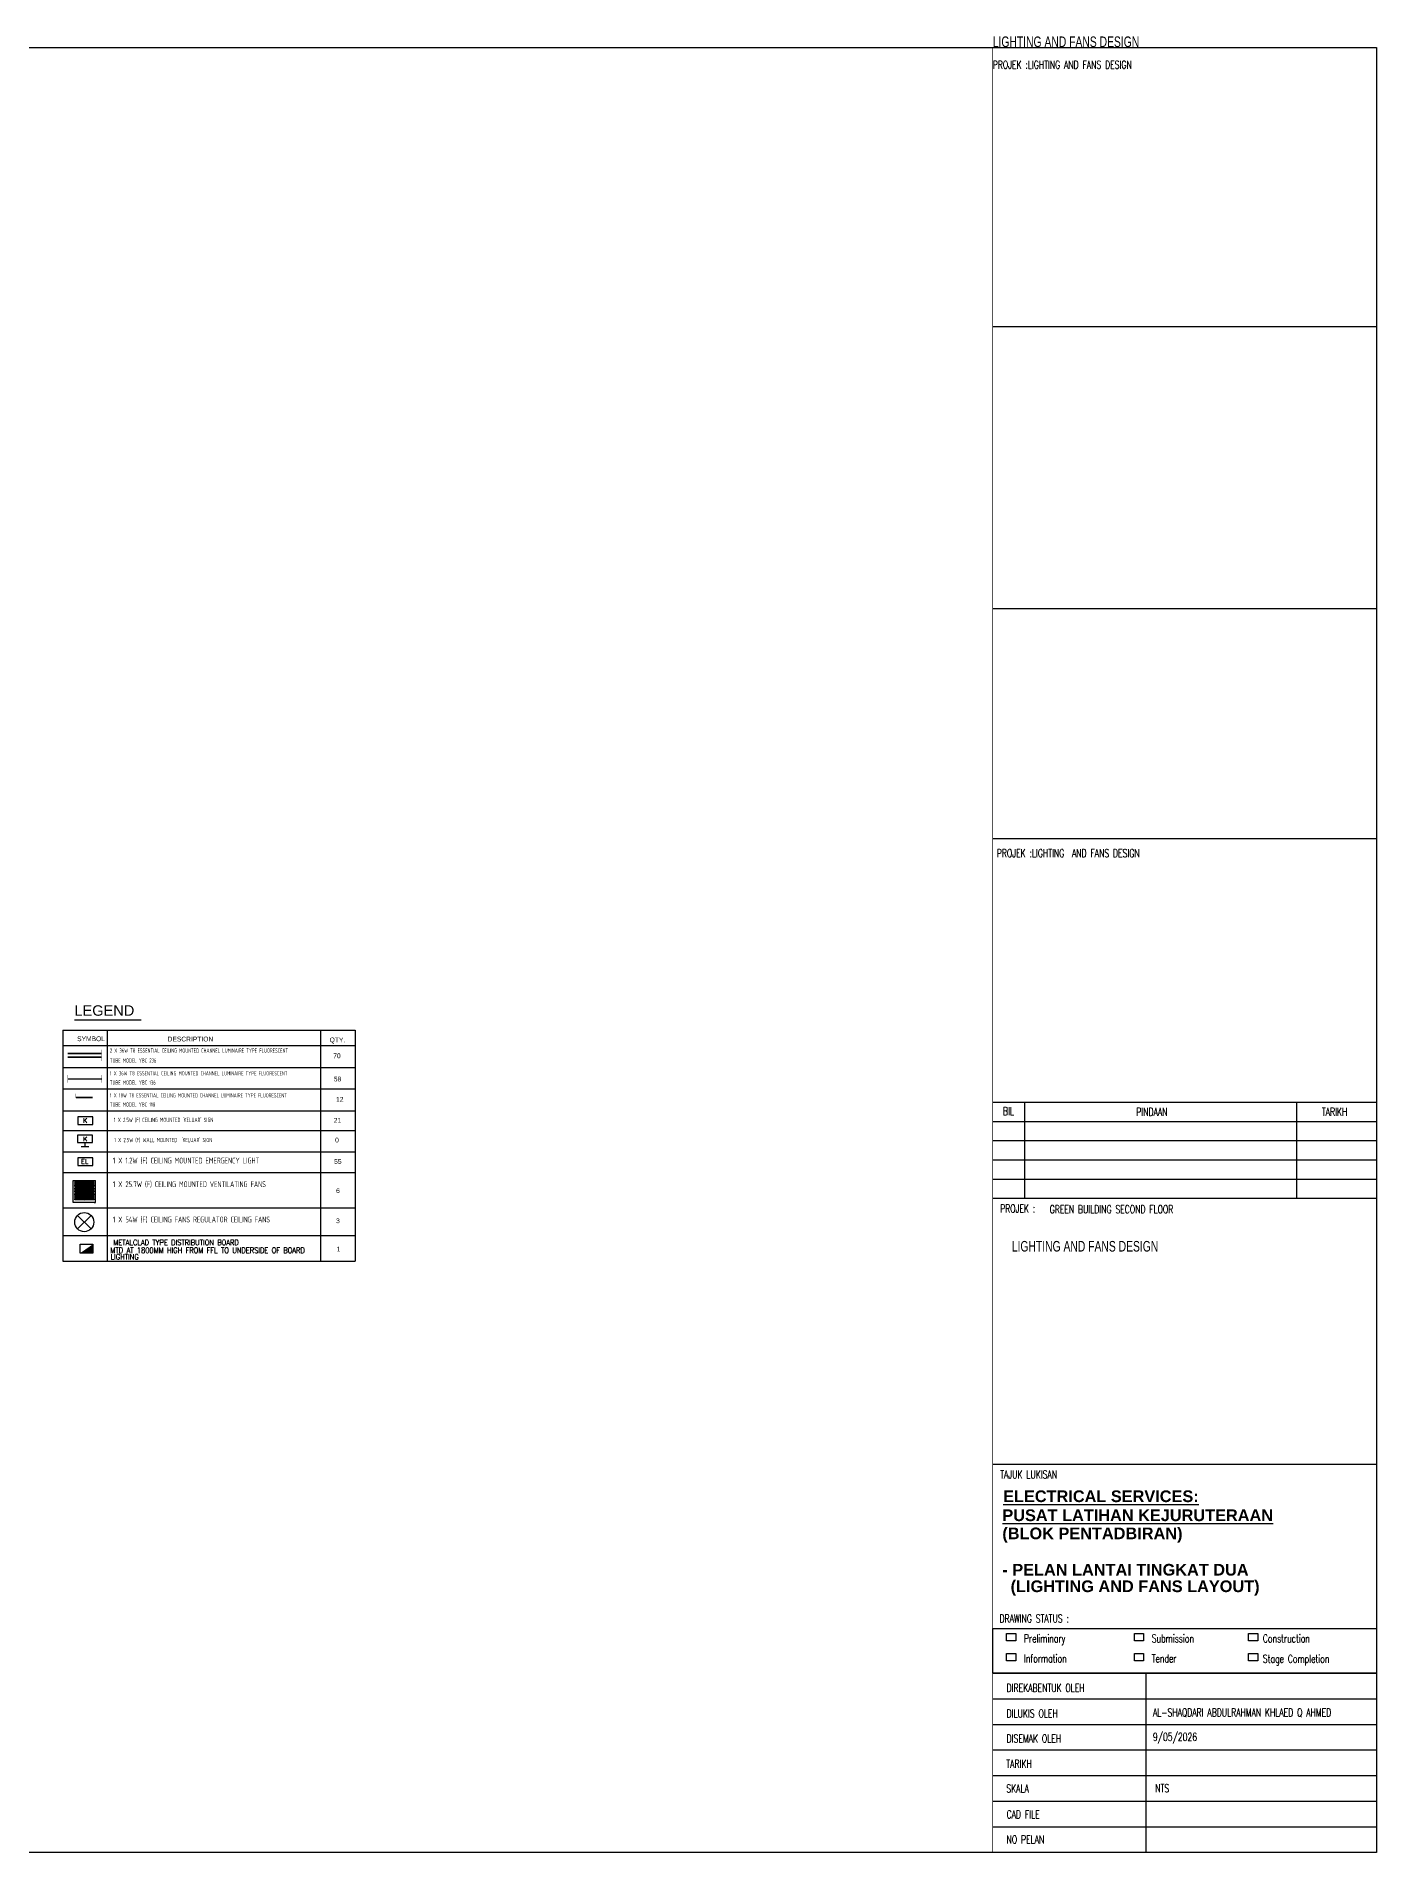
# Model space of a CAD drawing. Header units: inches. Extents: x -86408137 to 595769, y 1041006 to 3160331.
# Drawn here: x 313195 to 361378, y 1041006 to 1106277 of the extents above; entities that cross this region are included whole.
import ezdxf

# ---------------------------------------------------------------- set-up
doc = ezdxf.new("R2010")
doc.units = ezdxf.units.IN
doc.header["$MEASUREMENT"] = 0
doc.linetypes.add('DASHED2', pattern=[0.375, 0.25, -0.125])
for name, color, linetype in [('9', 7, 'Continuous'), ('A-TXTBOMBA', 7, 'Continuous'), ('area', 3, 'Continuous'), ('BORDER', 6, 'Continuous'), ('dmension', 4, 'Continuous'), ('dxt_text', 4, 'Continuous'), ('Edges', 7, 'Continuous'), ('eLAMPU', 7, 'Continuous'), ('ELECT', 6, 'Continuous'), ('elk_LAMPU', 6, 'Continuous'), ('FITTING', 8, 'Continuous'), ('LAMPU', 7, 'Continuous'), ('t.block', 4, 'Continuous'), ('TEXT', 2, 'Continuous')]:
    doc.layers.add(name, color=color, linetype=linetype)
doc.layers.get('elk_LAMPU').off()
doc.styles.add('ARIAL', font='romans.shx', dxfattribs={"height": 2})
doc.styles.add('ARIAL2', font='arial.ttf', dxfattribs={"height": 200})
doc.styles.add('DIM', font='dim', dxfattribs={"width": 0.75})
doc.styles.add('ROMANS', font='ROMANS', dxfattribs={"width": 0.7})
doc.styles.add('SANSSERIF', font='SAS_____.pfb', dxfattribs={"width": 0.7, "height": 700})
doc.styles.add('SANSSERIFBOLD', font='SASB____.PFB', dxfattribs={"height": 1200})
doc.styles.add('TEXT25', font='SIMPLEX.shx', dxfattribs={"width": 0.7, "height": 62.5})

# ---------------------------------------------------------------- blocks, each defined once
blk = doc.blocks.new('EXITE')
at = {"layer": 'A-TXTBOMBA', "color": 3}
blk.add_lwpolyline([(86607836, -1196697), (86607300, -1196697), (86607300, -1196967), (86607836, -1196967)], close=True, dxfattribs=at)
at = {"layer": 'A-TXTBOMBA', "color": 3, "style": 'ARIAL'}
blk.add_text('K', height=165, dxfattribs=at).set_placement((86607491, -1196907))
blk = doc.blocks.new('Elight')
at = {"layer": 'A-TXTBOMBA', "color": 6}
blk.add_lwpolyline([(86606267, -1196730), (86605731, -1196730), (86605731, -1197001), (86606267, -1197001)], close=True, dxfattribs=at)
at = {"layer": 'A-TXTBOMBA', "color": 6, "style": 'ARIAL'}
blk.add_text('EL', height=164.8, dxfattribs=at).set_placement((86605850, -1196940))
blk = doc.blocks.new('eexit')
at = {"layer": 'A-TXTBOMBA', "color": 3}
blk.add_lwpolyline([(86700150, -1205751), (86699614, -1205751), (86699614, -1206022), (86700150, -1206022)], close=True, dxfattribs=at)
at = {"layer": 'eLAMPU', "color": 3, "linetype": 'Continuous'}
for p, q in [((86700015, -1206171), (86699748, -1206171)), ((86699882, -1206011), (86699882, -1206171))]:
    blk.add_line(p, q, dxfattribs=at)
at = {"layer": 'A-TXTBOMBA', "color": 3, "style": 'ARIAL'}
blk.add_text('K', height=165, dxfattribs=at).set_placement((86699817, -1205977))
blk = doc.blocks.new('Exhaust Fan 8-Inch fr')
at = {"layer": 'Edges'}
for p, q in [((-5.91, 7.27), (5.91, 7.27)), ((-5.91, -4.54), (-5.91, 7.27)), ((-5.12, 6.08), (-5.12, 6.47)), ((-5.12, 6.47), (5.12, 6.47)), ((5.12, 6.08), (-5.12, 6.08)), ((-5.12, 5.26), (-5.12, 5.65)), ((-5.12, 5.65), (-0.31, 5.65)), ((-1.81, 5.26), (-5.12, 5.26)), ((-5.12, 4.43), (-5.12, 4.83)), ((-5.12, 4.83), (-2.54, 4.83)), ((-3.05, 4.43), (-5.12, 4.43)), ((-5.12, 3.61), (-5.12, 4)), ((-5.12, 4), (-3.38, 4)), ((-3.69, 3.61), (-5.12, 3.61)), ((-5.12, 2.79), (-5.12, 3.18)), ((-5.12, 3.18), (-3.89, 3.18)), ((-4.06, 2.79), (-5.12, 2.79)), ((-5.12, 1.96), (-5.12, 2.36)), ((-5.12, 2.36), (-4.2, 2.36)), ((-4.25, 1.96), (-5.12, 1.96)), ((-5.12, 1.14), (-5.12, 1.53)), ((-5.12, 1.53), (-4.31, 1.53)), ((-4.3, 1.14), (-5.12, 1.14)), ((-5.12, 0.32), (-5.12, 0.71)), ((-5.12, 0.71), (-4.25, 0.71)), ((-4.19, 0.32), (-5.12, 0.32)), ((-4.31, 1.53), (-4.33, 1.36)), ((-4.33, 1.36), (-4.3, 1.14)), ((-4.31, 1.53), (-4.29, 1.53)), ((-4.29, 1.14), (-4.3, 1.14)), ((-4.29, 1.53), (-4.29, 1.14)), ((-4.29, 1.53), (-4.22, 1.53)), ((-2.3, 1.14), (-4.29, 1.14)), ((-4.22, 2.17), (-4.25, 1.96)), ((-4.22, 1.96), (-4.25, 1.96)), ((-4.25, 0.71), (-4.22, 0.55)), ((-4.25, 0.71), (-3.04, 0.71)), ((-4.2, 2.36), (-4.22, 2.17)), ((-4.22, 1.96), (-4.22, 2.17)), ((-1.63, 1.96), (-4.22, 1.96)), ((-4.22, 1.53), (-4.22, 1.52)), ((-4.22, 1.53), (-1.43, 1.53)), ((-4.22, 1.52), (-1.43, 1.52)), ((-4.22, 0.65), (-3.16, 0.65)), ((-4.22, 0.55), (-4.22, 0.65)), ((-4.22, 0.55), (-4.19, 0.32)), ((-4.2, 2.36), (-1.93, 2.36)), ((-3.53, 0.32), (-4.19, 0.32)), ((-3.89, 3.18), (-4.06, 2.79)), ((-2.18, 2.79), (-4.06, 2.79)), ((-3.89, 3.18), (-2.4, 3.18)), ((-3.38, 4), (-3.69, 3.61)), ((-2.65, 3.61), (-3.69, 3.61)), ((-3.37, 0.52), (-3.53, 0.32)), ((-0.3, 0.32), (-3.53, 0.32)), ((-3.38, 4), (-2.75, 4)), ((-3.37, 0.52), (-3.16, 0.65)), ((-3.16, 0.65), (-3.04, 0.71)), ((-2.54, 4.83), (-3.05, 4.43)), ((-2.52, 4.43), (-3.05, 4.43)), ((-3.04, 0.71), (-0.26, 0.71)), ((-2.71, 3.71), (-2.75, 4)), ((-2.75, 4), (-2.74, 4)), ((-2.7, 3.72), (-2.74, 4)), ((-2.74, 4), (-0.47, 4)), ((-2.7, 3.72), (-2.71, 3.71)), ((-2.65, 3.61), (-2.71, 3.71)), ((-2.64, 3.61), (-2.7, 3.72)), ((-2.64, 3.61), (-2.65, 3.61)), ((-0.24, 3.61), (-2.64, 3.61)), ((-2.54, 4.83), (-1.91, 4.83)), ((-2.52, 4.43), (-2.46, 4.51)), ((-2.51, 4.43), (-2.52, 4.43)), ((-2.51, 4.43), (-2.45, 4.51)), ((-0.72, 4.43), (-2.51, 4.43)), ((-2.45, 4.51), (-2.46, 4.51)), ((-2.45, 4.51), (-1.91, 4.83)), ((-2.18, 2.79), (-2.4, 3.18)), ((-2.4, 3.18), (-2.39, 3.18)), ((-2.16, 2.79), (-2.39, 3.18)), ((-2.39, 3.18), (0.01, 3.18)), ((-2.3, 1.14), (-1.74, 1.46)), ((-0.61, 1.14), (-2.3, 1.14)), ((-2.16, 2.79), (-2.18, 2.79)), ((0.1, 2.79), (-2.16, 2.79)), ((-1.77, 2.08), (-1.93, 2.36)), ((-1.93, 2.36), (-1.91, 2.36)), ((-1.91, 4.83), (-0.99, 4.83)), ((-1.76, 2.09), (-1.91, 2.36)), ((-1.91, 2.36), (0.07, 2.36)), ((-1.43, 5.42), (-1.81, 5.26)), ((-1.43, 5.26), (-1.81, 5.26)), ((-1.76, 2.09), (-1.77, 2.08)), ((-1.77, 2.08), (-1.63, 1.96)), ((-1.76, 2.09), (-1.61, 1.96)), ((-1.74, 1.46), (-1.43, 1.52)), ((-1.61, 1.96), (-1.63, 1.96)), ((-0.35, 1.96), (-1.61, 1.96)), ((-1.12, 5.54), (-1.43, 5.42)), ((-1.43, 5.42), (-1.43, 5.26)), ((-1.03, 5.26), (-1.43, 5.26)), ((-1.43, 1.53), (-1.43, 1.52)), ((-1.43, 1.52), (-1.32, 1.53)), ((-1.43, 1.53), (-1.32, 1.53)), ((-1.43, 1.52), (-1.43, 1.52)), ((-1.32, 1.53), (-1.14, 1.53)), ((-1.14, 1.53), (-1.1, 1.52)), ((-1.14, 1.53), (-1.1, 1.53)), ((-1.03, 5.56), (-1.12, 5.54)), ((-1.1, 1.53), (-1.1, 1.52)), ((-1.1, 1.53), (-0.65, 1.53)), ((-1.1, 1.52), (-0.72, 1.42)), ((-0.31, 5.65), (-1.03, 5.56)), ((-1.03, 5.56), (-1.03, 5.26)), ((1.03, 5.26), (-1.03, 5.26)), ((-0.9, 4.76), (-0.99, 4.83)), ((-0.99, 4.83), (1.03, 4.83)), ((-0.9, 4.76), (-0.72, 4.43)), ((1.03, 4.43), (-0.72, 4.43)), ((-0.72, 1.42), (-0.66, 1.37)), ((-0.67, 1.43), (-0.65, 1.53)), ((-0.66, 1.37), (-0.67, 1.43)), ((-0.65, 1.26), (-0.66, 1.37)), ((-0.65, 1.53), (0.61, 1.53)), ((-0.61, 1.14), (-0.65, 1.26)), ((0.57, 1.14), (-0.61, 1.14)), ((-0.47, 4), (-0.24, 3.61)), ((-0.47, 4), (1.03, 4)), ((-0.35, 1.96), (-0.33, 1.98)), ((0.31, 1.96), (-0.35, 1.96)), ((-0.33, 1.98), (-0.17, 2.04)), ((-0.31, 5.65), (0.31, 5.65)), ((-0.3, 0.32), (-0.23, 0.57)), ((-0.29, 0.32), (-0.3, 0.32)), ((-0.29, 0.32), (-0.27, 0.37)), ((-0.13, 0.32), (-0.29, 0.32)), ((-0.27, 0.37), (-0.22, 0.56)), ((-0.27, 0.37), (-0.12, 0.35)), ((-0.22, 0.56), (-0.26, 0.71)), ((-0.23, 0.57), (-0.26, 0.71)), ((-0.26, 0.71), (-0.26, 0.71)), ((-0.26, 0.71), (-0.01, 0.71)), ((1.03, 3.61), (-0.24, 3.61)), ((-0.23, 0.57), (-0.22, 0.56)), ((-0.17, 2.04), (-0.05, 2.05)), ((-0.13, 0.32), (-0.12, 0.35)), ((-0.12, 0.32), (-0.13, 0.32)), ((-0.12, 0.32), (-0.01, 0.7)), ((-0.12, 0.35), (-0.02, 0.69)), ((1.97, 0.32), (-0.12, 0.32)), ((0, 2.1), (-0.05, 2.05)), ((-0.05, 2.05), (0, 2.06)), ((-0.02, 0.69), (-0.01, 0.71)), ((-0.01, 0.7), (-0.02, 0.69)), ((-0.01, 0.7), (0, 0.71)), ((-0.01, 0.71), (0, 0.71)), ((0.07, 2.36), (0, 2.1)), ((0, 2.06), (0.17, 2.03)), ((0, 0.71), (1.75, 0.71)), ((0.01, 3.18), (0.04, 3.13)), ((0.01, 3.18), (0.64, 3.18)), ((0.04, 3.13), (0.1, 2.79)), ((0.07, 2.36), (0.19, 2.36)), ((0.31, 2.79), (0.1, 2.79)), ((0.17, 2.03), (0.25, 1.99)), ((0.19, 2.36), (0.18, 2.29)), ((0.18, 2.29), (0.25, 1.99)), ((0.19, 2.36), (3.33, 2.36)), ((0.25, 1.99), (0.31, 1.96)), ((1.03, 5.56), (0.31, 5.65)), ((0.31, 5.65), (5.12, 5.65)), ((0.64, 3.18), (0.31, 2.79)), ((3.54, 2.79), (0.31, 2.79)), ((2.67, 1.96), (0.31, 1.96)), ((0.6, 1.22), (0.57, 1.14)), ((0.62, 1.14), (0.57, 1.14)), ((0.63, 1.39), (0.6, 1.22)), ((0.61, 1.53), (0.62, 1.49)), ((0.61, 1.53), (1.92, 1.53)), ((0.67, 1.44), (0.62, 1.49)), ((0.62, 1.49), (0.62, 1.48)), ((0.68, 1.43), (0.62, 1.48)), ((0.62, 1.48), (0.63, 1.39)), ((0.84, 1.19), (0.62, 1.14)), ((1.03, 1.14), (0.62, 1.14)), ((0.64, 3.18), (3.49, 3.18)), ((1.16, 1.31), (0.67, 1.44)), ((0.67, 1.44), (0.68, 1.43)), ((1.02, 1.34), (0.68, 1.43)), ((0.99, 1.15), (0.84, 1.19)), ((0.99, 1.15), (1.02, 1.34)), ((1.03, 1.14), (0.99, 1.15)), ((1.17, 1.3), (1.02, 1.34)), ((1.03, 5.56), (1.03, 5.26)), ((1.12, 5.54), (1.03, 5.56)), ((1.43, 5.26), (1.03, 5.26)), ((1.03, 4.83), (1.03, 4.43)), ((1.03, 4.83), (1.43, 4.83)), ((1.43, 4.43), (1.03, 4.43)), ((1.03, 4), (1.03, 3.61)), ((1.03, 4), (1.43, 4)), ((1.37, 3.61), (1.03, 3.61)), ((1.2, 1.14), (1.03, 1.14)), ((1.43, 5.42), (1.12, 5.54)), ((1.69, 1.4), (1.16, 1.31)), ((1.16, 1.31), (1.17, 1.3)), ((1.22, 1.31), (1.17, 1.3)), ((1.22, 1.31), (1.2, 1.14)), ((1.43, 1.14), (1.2, 1.14)), ((1.43, 1.34), (1.22, 1.31)), ((1.37, 3.61), (1.43, 3.64)), ((3.24, 3.61), (1.37, 3.61)), ((1.43, 5.42), (1.43, 5.26)), ((1.81, 5.26), (1.43, 5.42)), ((1.81, 5.26), (1.43, 5.26)), ((1.43, 4.83), (1.43, 4.43)), ((1.43, 4.83), (2.54, 4.83)), ((3.05, 4.43), (1.43, 4.43)), ((1.43, 4), (1.43, 3.64)), ((1.43, 3.64), (2.05, 4)), ((1.43, 4), (2.05, 4)), ((1.7, 1.39), (1.43, 1.34)), ((1.43, 1.34), (1.43, 1.14)), ((4.29, 1.14), (1.43, 1.14)), ((1.92, 1.53), (1.69, 1.4)), ((1.69, 1.4), (1.7, 1.39)), ((1.92, 1.52), (1.7, 1.39)), ((1.75, 0.71), (1.78, 0.65)), ((1.75, 0.71), (4.25, 0.71)), ((1.78, 0.65), (4.2, 0.65)), ((1.78, 0.65), (1.97, 0.32)), ((5.12, 5.26), (1.81, 5.26)), ((1.95, 1.53), (1.92, 1.52)), ((1.92, 1.53), (1.95, 1.53)), ((1.92, 1.52), (4.2, 1.52)), ((1.95, 1.53), (4.2, 1.53)), ((4.19, 0.32), (1.97, 0.32)), ((2.05, 4), (2.92, 4)), ((3.05, 4.43), (2.54, 4.83)), ((2.54, 4.83), (5.12, 4.83)), ((3.32, 2.34), (2.67, 1.96)), ((2.69, 1.96), (2.67, 1.96)), ((3.33, 2.33), (2.69, 1.96)), ((4.2, 1.96), (2.69, 1.96)), ((2.92, 4), (3.08, 3.89)), ((2.92, 4), (3.38, 4)), ((5.12, 4.43), (3.05, 4.43)), ((3.08, 3.89), (3.24, 3.61)), ((3.69, 3.61), (3.24, 3.61)), ((3.32, 2.34), (3.33, 2.36)), ((3.32, 2.34), (3.33, 2.33)), ((3.33, 2.33), (3.35, 2.36)), ((3.33, 2.36), (3.35, 2.36)), ((3.35, 2.36), (4.2, 2.36)), ((3.69, 3.61), (3.38, 4)), ((3.38, 4), (5.12, 4)), ((3.49, 3.18), (3.5, 3.15)), ((3.49, 3.18), (3.89, 3.18)), ((3.54, 2.79), (3.5, 3.15)), ((3.5, 3.15), (3.51, 3.14)), ((3.54, 2.79), (3.51, 3.14)), ((4.06, 2.79), (3.54, 2.79)), ((3.54, 2.79), (3.54, 2.79)), ((5.12, 3.61), (3.69, 3.61)), ((4.06, 2.79), (3.89, 3.18)), ((3.89, 3.18), (5.12, 3.18)), ((5.12, 2.79), (4.06, 2.79)), ((4.19, 0.32), (4.2, 0.38)), ((5.12, 0.32), (4.19, 0.32)), ((4.2, 2.34), (4.2, 2.36)), ((4.2, 2.36), (5.12, 2.36)), ((4.2, 2.34), (4.2, 2.33)), ((4.25, 1.96), (4.2, 2.33)), ((4.2, 2.33), (4.2, 1.96)), ((4.25, 1.96), (4.2, 1.96)), ((4.2, 1.52), (4.2, 1.53)), ((4.2, 1.53), (4.29, 1.53)), ((4.2, 0.38), (4.25, 0.71)), ((4.2, 0.65), (4.2, 0.38)), ((5.12, 1.96), (4.25, 1.96)), ((4.25, 0.71), (5.12, 0.71)), ((4.29, 1.53), (4.29, 1.14)), ((4.29, 1.53), (4.31, 1.53)), ((4.3, 1.14), (4.29, 1.14)), ((4.3, 1.14), (4.33, 1.36)), ((5.12, 1.14), (4.3, 1.14)), ((4.33, 1.36), (4.31, 1.53)), ((4.31, 1.53), (5.12, 1.53)), ((5.12, 6.47), (5.12, 6.08)), ((5.12, 5.65), (5.12, 5.26)), ((5.12, 4.83), (5.12, 4.43)), ((5.12, 4), (5.12, 3.61)), ((5.12, 3.18), (5.12, 2.79)), ((5.12, 2.36), (5.12, 1.96)), ((5.12, 1.53), (5.12, 1.14)), ((5.12, 0.71), (5.12, 0.32)), ((5.91, -4.54), (5.91, 7.27)), ((5.21, -4.54), (-5.91, -4.54)), ((-5.12, -0.51), (-5.12, -0.11)), ((-5.12, -0.11), (-4.04, -0.11)), ((-3.87, -0.51), (-5.12, -0.51)), ((-5.12, -1.33), (-5.12, -0.94)), ((-5.12, -0.94), (-3.65, -0.94)), ((-3.35, -1.33), (-5.12, -1.33)), ((-5.12, -2.15), (-5.12, -1.76)), ((-5.12, -1.76), (-2.99, -1.76)), ((-2.47, -2.15), (-5.12, -2.15)), ((-5.12, -2.98), (-5.12, -2.58)), ((-5.12, -2.58), (-1.7, -2.58)), ((5.12, -2.98), (-5.12, -2.98)), ((-4.04, -0.11), (-4.02, -0.14)), ((-4.04, -0.11), (-3.57, -0.11)), ((-4.02, -0.14), (-3.57, -0.14)), ((-4.02, -0.14), (-3.87, -0.51)), ((-3.43, -0.51), (-3.87, -0.51)), ((-3.65, -0.94), (-3.57, -1.04)), ((-3.65, -0.94), (-3.18, -0.94)), ((-3.57, -0.11), (-3.57, -0.14)), ((-3.57, -0.11), (-0.52, -0.11)), ((-3.57, -0.14), (-3.56, -0.29)), ((-3.57, -1.04), (-3.12, -1.04)), ((-3.57, -1.04), (-3.35, -1.33)), ((-3.56, -0.29), (-3.43, -0.51)), ((-1, -0.51), (-3.43, -0.51)), ((-2.71, -1.33), (-3.35, -1.33)), ((-3.13, -1.03), (-3.18, -0.94)), ((-3.18, -0.94), (-1.75, -0.94)), ((-2.71, -1.33), (-3.13, -1.03)), ((-3.13, -1.03), (-3.12, -1.04)), ((-2.71, -1.33), (-3.12, -1.04)), ((-3.12, -1.04), (-3.12, -1.04)), ((-2.99, -1.76), (-2.47, -2.15)), ((-2.99, -1.76), (-1.43, -1.76)), ((-2.34, -1.28), (-2.71, -1.33)), ((-2.71, -1.33), (-2.71, -1.33)), ((-2.65, -1.33), (-2.71, -1.33)), ((-2.71, -1.33), (-2.71, -1.33)), ((-2.33, -1.29), (-2.65, -1.33)), ((-1.43, -1.33), (-2.65, -1.33)), ((-1.43, -2.15), (-2.47, -2.15)), ((-1.75, -0.94), (-2.34, -1.28)), ((-2.34, -1.28), (-2.33, -1.29)), ((-1.91, -1.04), (-2.33, -1.29)), ((-1.72, -0.94), (-1.91, -1.04)), ((-1.91, -1.04), (-1.43, -1.04)), ((-1.75, -0.94), (-1.72, -0.94)), ((-1.72, -0.94), (-1.43, -0.94)), ((-1.7, -2.58), (-1.43, -2.69)), ((-1.7, -2.58), (-1.43, -2.58)), ((-1.43, -0.94), (-1.43, -1.04)), ((-1.43, -0.94), (-1.03, -0.94)), ((-1.43, -1.04), (-1.43, -1.33)), ((-1.03, -1.33), (-1.43, -1.33)), ((-1.43, -1.76), (-1.43, -2.15)), ((-1.43, -1.76), (-1.03, -1.76)), ((-1.03, -2.15), (-1.43, -2.15)), ((-1.43, -2.58), (-1.43, -2.69)), ((-1.43, -2.58), (-1.03, -2.58)), ((-1.43, -2.69), (-1.12, -2.82)), ((-1.12, -2.82), (-1.03, -2.83)), ((-1.03, -1.33), (-1.03, -0.94)), ((-1.03, -0.94), (0.29, -0.94)), ((0.51, -1.33), (-1.03, -1.33)), ((-1.03, -2.15), (-1.03, -1.76)), ((-1.03, -1.76), (0.76, -1.76)), ((1.03, -2.15), (-1.03, -2.15)), ((-1.03, -2.83), (-1.03, -2.58)), ((-1.03, -2.58), (1.03, -2.58)), ((-1.03, -2.83), (0, -2.97)), ((-0.7, -0.33), (-1, -0.51)), ((-0.97, -0.51), (-1, -0.51)), ((-0.7, -0.35), (-0.97, -0.51)), ((0.04, -0.51), (-0.97, -0.51)), ((-0.7, -0.35), (-0.5, -0.11)), ((-0.7, -0.33), (-0.52, -0.11)), ((-0.7, -0.33), (-0.7, -0.35)), ((-0.52, -0.11), (-0.5, -0.11)), ((-0.5, -0.11), (-0.1, -0.11)), ((-0.07, -0.33), (-0.1, -0.11)), ((-0.1, -0.11), (-0.09, -0.11)), ((-0.05, -0.32), (-0.09, -0.11)), ((-0.09, -0.11), (2.22, -0.11)), ((-0.05, -0.32), (-0.07, -0.33)), ((0.04, -0.51), (-0.07, -0.33)), ((0.05, -0.51), (-0.05, -0.32)), ((0, -2.97), (1.03, -2.83)), ((0.05, -0.51), (0.04, -0.51)), ((2.45, -0.51), (0.05, -0.51)), ((0.51, -1.33), (0.29, -0.94)), ((0.29, -0.94), (0.3, -0.94)), ((0.53, -1.33), (0.3, -0.94)), ((0.3, -0.94), (2.69, -0.94)), ((0.53, -1.33), (0.51, -1.33)), ((2.7, -1.33), (0.53, -1.33)), ((0.88, -1.96), (0.76, -1.76)), ((0.76, -1.76), (0.78, -1.76)), ((0.89, -1.95), (0.78, -1.76)), ((0.78, -1.76), (2.35, -1.76)), ((0.89, -1.95), (0.88, -1.96)), ((0.88, -1.96), (1.03, -2.08)), ((0.89, -1.95), (1.15, -2.15)), ((1.03, -2.08), (1.03, -2.15)), ((1.03, -2.08), (1.13, -2.15)), ((1.13, -2.15), (1.03, -2.15)), ((1.03, -2.58), (1.03, -2.83)), ((1.03, -2.58), (1.43, -2.58)), ((1.03, -2.83), (1.12, -2.82)), ((1.12, -2.82), (1.43, -2.69)), ((1.15, -2.15), (1.13, -2.15)), ((1.49, -2.15), (1.15, -2.15)), ((1.43, -2.58), (1.43, -2.69)), ((1.43, -2.69), (1.7, -2.58)), ((1.43, -2.58), (1.7, -2.58)), ((1.49, -2.15), (1.7, -2.14)), ((1.56, -2.15), (1.49, -2.15)), ((1.56, -2.15), (1.69, -2.14)), ((2.47, -2.15), (1.56, -2.15)), ((1.7, -2.14), (1.69, -2.14)), ((2.35, -1.76), (1.7, -2.14)), ((1.7, -2.58), (5.12, -2.58)), ((2.22, -0.11), (2.24, -0.14)), ((2.22, -0.11), (4.04, -0.11)), ((2.24, -0.14), (4.02, -0.14)), ((2.24, -0.14), (2.45, -0.51)), ((2.35, -1.76), (2.99, -1.76)), ((3.87, -0.51), (2.45, -0.51)), ((2.47, -2.15), (2.99, -1.76)), ((5.12, -2.15), (2.47, -2.15)), ((2.69, -0.94), (2.7, -1.04)), ((2.69, -0.94), (3.65, -0.94)), ((2.7, -1.04), (3.57, -1.04)), ((2.7, -1.04), (2.73, -1.29)), ((2.73, -1.29), (2.7, -1.33)), ((3.35, -1.33), (2.7, -1.33)), ((2.99, -1.76), (5.12, -1.76)), ((3.35, -1.33), (3.57, -1.04)), ((5.12, -1.33), (3.35, -1.33)), ((3.57, -1.04), (3.65, -0.94)), ((3.65, -0.94), (5.12, -0.94)), ((3.87, -0.51), (4.02, -0.14)), ((5.12, -0.51), (3.87, -0.51)), ((4.02, -0.14), (4.04, -0.11)), ((4.04, -0.11), (5.12, -0.11)), ((5.12, -0.11), (5.12, -0.51)), ((5.12, -0.94), (5.12, -1.33)), ((5.12, -1.76), (5.12, -2.15)), ((5.12, -2.58), (5.12, -2.98)), ((5.21, -4.54), (5.72, -4.54)), ((5.72, -4.54), (5.91, -4.54))]:
    blk.add_line(p, q, dxfattribs=at)
blk = doc.blocks.new('ceiling fan')
at = {"layer": 'ELECT', "color": 6}
for p, q in [((86610809, -1196104), (86611870, -1195043)), ((86610809, -1195043), (86611870, -1196104))]:
    blk.add_line(p, q, dxfattribs=at)
blk.add_circle((86611340, -1195573), 750, dxfattribs=at)
blk = doc.blocks.new('YBC 2X36')
at = {"layer": 'FITTING', "color": 3}
for points, const_width in [([(-610, 63), (610, 63)], 54.6), ([(-610, 201), (-610, -74)], 10.9), ([(-610, 72), (-610, -203)], 10.9), ([(610, 201), (610, -84)], 10.9), ([(610, 72), (610, -203)], 10.9), ([(-610, -66), (610, -66)], 54.6)]:
    blk.add_lwpolyline(points, dxfattribs=dict(at, const_width=const_width))
blk = doc.blocks.new('YBC 1X36')
at = {"layer": 'FITTING', "color": 3}
for points, const_width in [([(-610, 0), (610, 0)], 54.6), ([(-610, 138), (-610, -138)], 10.9), ([(610, 138), (610, -138)], 10.9)]:
    blk.add_lwpolyline(points, dxfattribs=dict(at, const_width=const_width))
blk = doc.blocks.new('YBC 1X18')
at = {"layer": 'FITTING', "color": 3, "const_width": 54.6}
blk.add_lwpolyline([(305, 0), (-305, 0)], dxfattribs=at)
at = {"layer": 'FITTING', "color": 3, "const_width": 10.9}
for points in [[(-305, -138), (-305, 138)], [(300, -138), (300, 138)]]:
    blk.add_lwpolyline(points, close=True, dxfattribs=at)
blk = doc.blocks.new('DB')
at = {"layer": 'ELECT', "color": 2}
blk.add_lwpolyline([(42039, 19743), (42494, 19743), (42494, 19428), (42039, 19428)], close=True, dxfattribs=at)
blk.add_solid([(42494, 19743), (42494, 19428), (42039, 19428)], dxfattribs=at)

msp = doc.modelspace()

# ---------------------------------------------------------------- linework, layer by layer
at = {"layer": '9', "color": 7}
msp.add_line((348720, 1067972), (348720, 1064523), dxfattribs=at)
at = {"layer": 'dmension', "ltscale": 100, "const_width": 23}
msp.add_lwpolyline([(347577, 1105880), (347577, 1041018), (361366, 1041018), (361366, 1105880), (347577, 1105880)], dxfattribs=at)
at = {"layer": 'dxt_text'}
for points in [[(348074, 1048616), (348074, 1048887), (348403, 1048887), (348403, 1048616)], [(352669, 1048887), (352998, 1048887), (352998, 1048616), (352669, 1048616)], [(352669, 1048616), (352669, 1048887), (352998, 1048887), (352998, 1048616)], [(356770, 1048616), (356770, 1048887), (357100, 1048887), (357100, 1048616)], [(348074, 1048168), (348403, 1048168), (348403, 1047896), (348074, 1047896)], [(348074, 1047896), (348074, 1048168), (348403, 1048168), (348403, 1047896)], [(352669, 1047896), (352669, 1048168), (352998, 1048168), (352998, 1047896)], [(356770, 1047896), (356770, 1048168), (357100, 1048168), (357100, 1047896)]]:
    msp.add_lwpolyline(points, close=True, dxfattribs=at)
at = {"layer": 'LAMPU', "color": 1, "linetype": 'Continuous'}
for p, q in [((314144, 1070569), (324661, 1070569)), ((314144, 1070569), (314144, 1065452)), ((314572, 1070936), (316970, 1070936)), ((315738, 1070569), (315738, 1065452)), ((323412, 1070569), (323412, 1065452)), ((324651, 1070569), (324651, 1065452)), ((314144, 1070007), (324661, 1070007)), ((314144, 1069216), (324661, 1069216)), ((315738, 1069558), (315738, 1069558)), ((314144, 1068457), (324661, 1068457)), ((314144, 1068316), (314144, 1063199)), ((315738, 1068316), (315738, 1063199)), ((323412, 1068316), (323412, 1063199)), ((324651, 1068307), (324651, 1063190)), ((314144, 1067670), (324661, 1067670)), ((314144, 1067256), (314144, 1062259)), ((315738, 1067256), (315738, 1062259)), ((323412, 1067256), (323412, 1062259)), ((324651, 1067256), (324651, 1062259)), ((314144, 1066960), (324651, 1066960)), ((314144, 1066190), (324651, 1066190)), ((314144, 1065452), (324651, 1065452)), ((314144, 1064174), (324651, 1064174)), ((314144, 1063190), (324651, 1063190)), ((314144, 1062259), (324651, 1062259))]:
    msp.add_line(p, q, dxfattribs=at)
at = {"layer": 't.block', "color": 7, "linetype": 'Continuous'}
for p, q in [((361366, 1105880), (361366, 1041018)), ((347577, 1067972), (361366, 1067972)), ((358491, 1067972), (358491, 1064523)), ((347577, 1067282), (361366, 1067282)), ((347577, 1066593), (361366, 1066593)), ((347577, 1065903), (361366, 1065903)), ((347577, 1065213), (361366, 1065213)), ((347577, 1064523), (361366, 1064523)), ((347577, 1054970), (361366, 1054970)), ((347577, 1047455), (361366, 1047455)), ((353084, 1047455), (353084, 1041018)), ((347577, 1046535), (361366, 1046535)), ((347577, 1045616), (361366, 1045616)), ((347577, 1044696), (361366, 1044696)), ((347577, 1043777), (361366, 1043777)), ((347577, 1042857), (361366, 1042857)), ((347577, 1041937), (361366, 1041937))]:
    msp.add_line(p, q, dxfattribs=at)
at = {"layer": 't.block', "color": 7}
for p, q in [((361373, 1095842), (347578, 1095842)), ((361373, 1085708), (347578, 1085708)), ((361373, 1077436), (347578, 1077436))]:
    msp.add_line(p, q, dxfattribs=at)
at = {"layer": 't.block', "color": 7, "ltscale": 0.5}
msp.add_lwpolyline([(361366, 1041018), (266511, 1041018), (266511, 1105880), (361366, 1105880)], close=True, dxfattribs=at)
at = {"layer": 't.block', "color": 7, "linetype": 'Continuous'}
msp.add_lwpolyline([(347574, 1049063), (361366, 1049063), (361366, 1047455), (347574, 1047455)], close=True, dxfattribs=at)

# ---------------------------------------------------------------- block references
at = {"xscale": 67.64413300129952, "yscale": 67.64413300129952, "zscale": 67.64413300129952}
msp.add_blockref('Exhaust Fan 8-Inch fr', (314920, 1064673), dxfattribs=at)
at = {"layer": 'area'}
for name, p in [('EXITE', (-86292611, 2264141)), ('eexit', (-86384937, 2272547)), ('Elight', (-86291042, 2262704))]:
    msp.add_blockref(name, p, dxfattribs=at)
at = {"layer": 'dxt_text'}
for name, p in [('YBC 2X36', (314932, 1069659)), ('YBC 1X36', (314939, 1068809)), ('YBC 1X18', (314921, 1068144))]:
    msp.add_blockref(name, p, dxfattribs=at)
at = {"layer": 'elk_LAMPU', "color": 0, "linetype": 'DASHED2', "lineweight": 18, "xscale": 0.4586404132694923, "yscale": 0.4586404132694923, "zscale": 0.4586404132694923}
msp.add_blockref('ceiling fan', (-39408542, 1612003), dxfattribs=at)
at = {"layer": 'LAMPU', "color": 1}
msp.add_blockref('DB', (272736, 1043127), dxfattribs=at)

# ---------------------------------------------------------------- texts
at = {"layer": 'BORDER', "color": 7, "lineweight": 100, "style": 'SANSSERIF', "width": 0.7}
for p in [(347577, 1105892), (348261, 1062608)]:
    msp.add_text('LIGHTING AND FANS DESIGN', height=380, dxfattribs=at).set_placement(p)
at = {"layer": 'dxt_text', "style": 'TEXT25', "width": 0.7}
for s, height, p in [('PROJEK :LIGHTING AND FANS DESIGN ', 287.51, (347577, 1105114)), ('PROJEK :LIGHTING  AND FANS DESIGN', 287.51, (347724, 1076780)), ('BIL', 287.5, (347945, 1067509)), ('PINDAAN', 287.5, (352736, 1067485)), ('TARIKH', 287.5, (359407, 1067485)), ('PROJEK :', 287.5, (347844, 1064009)), ('GREEN BUILDING SECOND FLOOR', 287.51, (349623, 1063984)), ('TAJUK LUKISAN', 287.51, (347844, 1054456)), ('DIREKABENTUK OLEH', 287.51, (348075, 1046782)), ('DILUKIS OLEH', 287.51, (348075, 1045863)), ('AL-SHAQDARI ABDULRAHMAN KHLAED Q AHMED ', 287.51, (353334, 1045900)), ('DISEMAK OLEH', 287.51, (348075, 1044962)), ('9/05/2026', 287.5, (353334, 1045022)), ('TARIKH ', 287.5, (348063, 1044054)), ('SKALA ', 287.5, (348063, 1043170)), ('NTS', 287.5, (353415, 1043180)), ('CAD FILE ', 287.5, (348075, 1042240)), ('NO PELAN', 287.5, (348075, 1041336))]:
    msp.add_text(s, height=height, dxfattribs=at).set_placement(p)
at = {"layer": 'dxt_text', "attachment_point": 1, "style": 'TEXT25'}
for s, insert, char_height in [('DRAWING STATUS :', (347820, 1049562), 287.51), ('Preliminary', (348697, 1048850), 287.51), ('Submission', (353292, 1048850), 287.5), ('Construction', (357287, 1048850), 287.51), ('Information', (348697, 1048131), 287.51), ('Tender', (353292, 1048131), 287.5), ('Stage Completion', (357287, 1048118), 287.51)]:
    msp.add_mtext(s, dxfattribs=dict(at, insert=insert, char_height=char_height))
at = {"layer": 'ELECT', "color": 7, "style": 'ROMANS', "width": 0.75}
for s, p in [('MTD AT 1800MM HIGH FROM FFL TO UNDERSIDE OF BOARD', (315859, 1062553)), ('METALCLAD TYPE DISTRIBUTION BOARD', (315964, 1062834)), ('LIGHTING', (315865, 1062319))]:
    msp.add_text(s, height=200, dxfattribs=at).set_placement(p)
at = {"layer": 'LAMPU', "style": 'ARIAL2'}
for s, height, p in [('LEGEND', 374.8, (314565, 1071082)), ('SYMBOL', 171.8, (314663, 1070168)), ('DESCRIPTION', 171.84, (317914, 1070158)), ('QTY.', 171.8, (323740, 1070127)), ('70', 171.8, (323869, 1069556)), ('58', 171.8, (323888, 1068721)), ('12', 171.8, (323971, 1067989)), ('21', 171.8, (323888, 1067237)), ('0', 172, (323936, 1066529)), ('55', 171.8, (323900, 1065759)), ('6', 172, (323971, 1064710)), ('3', 172, (323971, 1063629)), ('1', 172, (323995, 1062612))]:
    msp.add_text(s, height=height, dxfattribs=at).set_placement(p)
at = {"layer": 'LAMPU', "color": 7, "linetype": 'Continuous', "style": 'DIM', "width": 0.75}
for s, height, p in [('2 X 36W T8 ESSENTIAL CEILING MOUNTED CHANNEL LUMINAIRE TYPE FLUORESCENT ', 151.22, (315839, 1069755)), ('TUBE MODEL YBC 236', 151.22, (315839, 1069398)), ('1 X 36W T8 ESSENTIAL CEILING MOUNTED CHANNEL LUMINAIRE TYPE FLUORESCENT ', 151.22, (315839, 1068938)), ('TUBE MODEL YBC 136', 151.22, (315839, 1068605)), ('1 X 18W T8 ESSENTIAL CEILING MOUNTED CHANNEL LUMINAIRE TYPE FLUORESCENT ', 151.22, (315839, 1068145)), ('TUBE MODEL YBC 118', 151.22, (315839, 1067817)), ('1 X 1.2W (F) CEILING MOUNTED EMERGENCY LIGHT', 211.41, (315948, 1065772)), ('1 X 25.7W (F) CEILING MOUNTED VENTILATING FANS', 211.41, (315948, 1064922)), ('1 X 54W (F) CEILING FANS REGULATOR CEILING FANS', 211.41, (315948, 1063654))]:
    msp.add_text(s, height=height, dxfattribs=at).set_placement(p)
at = {"layer": 'LAMPU', "color": 7, "style": 'DIM', "width": 0.75}
for s, p in [("1 X 2.5W (F) CEILING MOUNTED 'KELUAR' SIGN", (315981, 1067260)), ("1 X 2.5W (F) WALL MOUNTED  'KELUAR' SIGN", (315994, 1066538))]:
    msp.add_text(s, height=155.34, dxfattribs=at).set_placement(p)
at = {"layer": 'TEXT', "linetype": 'ByBlock', "style": 'SANSSERIFBOLD'}
for s, p in [('%%UELECTRICAL SERVICES:', (347949, 1053605)), ('%%UPUSAT LATIHAN KEJURUTERAAN', (347921, 1052922)), ('(BLOK PENTADBIRAN)', (347921, 1052270)), ('- PELAN LANTAI TINGKAT DUA', (347921, 1050964)), ('(LIGHTING AND FANS LAYOUT)', (348218, 1050370))]:
    msp.add_text(s, height=419.4, dxfattribs=at).set_placement(p)

doc.saveas('drawing.dxf')
